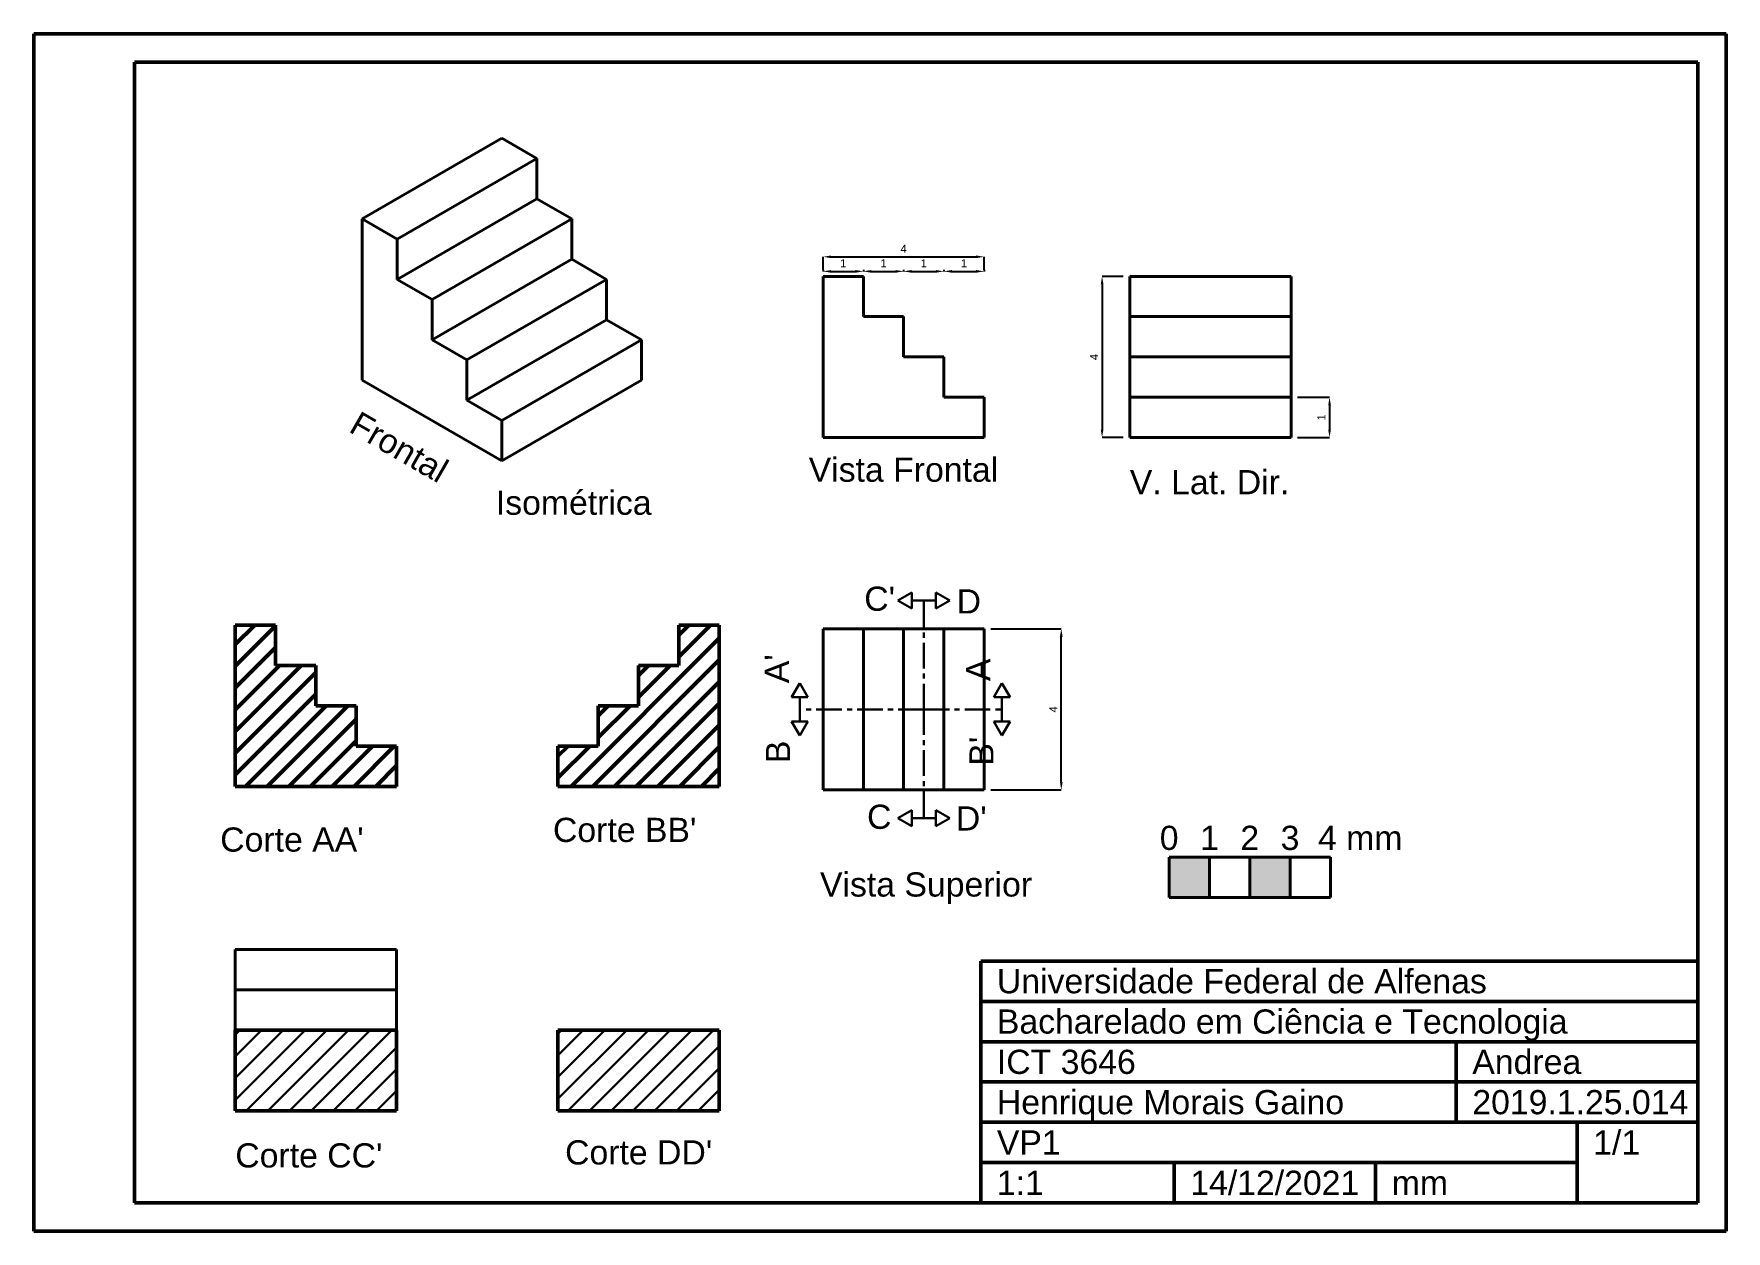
# Model space of a CAD drawing. Header units: centimetres. Extents: x 234 to 548, y 19 to 282.
# Drawn here: x 233.8 to 275.8, y 18.62 to 48.32 of the extents above; entities that cross this region are included whole.
import ezdxf
from ezdxf.enums import TextEntityAlignment as Align

# ---------------------------------------------------------------- set-up
doc = ezdxf.new("R2010")
doc.units = ezdxf.units.CM
doc.linetypes.add('CENTER', pattern=[50.8, 31.75, -6.35, 6.35, -6.35])
doc.layers.get('0').update_dxf_attribs({"lineweight": 50})
for name, color, linetype, lineweight in [('ARESTA', 6, 'Continuous', 40), ('ARESTA CORTE', 7, 'CENTER', 50), ('COTAS', 1, 'Continuous', 15), ('EIXOS', 5, 'CENTER', 30), ('TEXTO', 4, 'Continuous', 30)]:
    doc.layers.add(name, color=color, linetype=linetype, lineweight=lineweight)
doc.styles.get("Standard").update_dxf_attribs({"font": 'arial.ttf'})
doc.styles.add('style1', font='arial.ttf', dxfattribs={"height": 0.6})
doc.styles.add('style1-5 cota', font='arial.ttf', dxfattribs={"height": 1})
doc.dimstyles.new('Copy of cota 1-5', dxfattribs={"dimtxt": 0.2, "dimasz": 0.2, "dimexe": 0, "dimexo": 0.1625, "dimgap": 0.1, "dimtad": 1, "dimtxsty": 'Standard', "dimcen": 0.09, "dimclrd": 256, "dimclre": 256, "dimclrt": 256, "dimadec": 0, "dimazin": 0, "dimtfac": 1, "dimtmove": 0, "dimatfit": 3, "dimfxl": 1, "dimarcsym": 0})
pattern_1 = [(45, (0, 17.9782), (-0.2694077, 0.2694077), [])]

# ---------------------------------------------------------------- blocks, each defined once
blk = doc.blocks.new('*D12')
at = {"layer": 'COTAS', "lineweight": -2, "transparency": 16777216}
for p, q in [((260.835, 42.3), (260.309, 42.3)), ((260.309, 42.1), (260.309, 38.5)), ((260.835, 38.3), (260.309, 38.3))]:
    blk.add_line(p, q, dxfattribs=at)
at = {"layer": 'COTAS', "transparency": 16777216}
for points in [[(260.276, 42.1), (260.343, 42.1), (260.309, 42.3)], [(260.276, 38.5), (260.343, 38.5), (260.309, 38.3)]]:
    blk.add_solid(points, dxfattribs=at)
at = {"layer": 'Defpoints', "color": 0, "transparency": 16777216}
for p in [(260.998, 42.3), (260.309, 38.3), (260.998, 38.3)]:
    blk.add_point(p, dxfattribs=at)
at = {"layer": 'COTAS', "transparency": 16777216, "insert": (260.109, 40.3), "char_height": 0.2, "attachment_point": 5, "rotation": 90}
blk.add_mtext('4', dxfattribs=at)
blk = doc.blocks.new('*D13')
at = {"layer": 'COTAS', "lineweight": -2, "transparency": 16777216}
for p, q in [((265.16, 39.3), (265.954, 39.3)), ((265.954, 39.1), (265.954, 38.5)), ((265.16, 38.3), (265.954, 38.3))]:
    blk.add_line(p, q, dxfattribs=at)
at = {"layer": 'COTAS', "transparency": 16777216}
for points in [[(265.921, 39.1), (265.988, 39.1), (265.954, 39.3)], [(265.921, 38.5), (265.988, 38.5), (265.954, 38.3)]]:
    blk.add_solid(points, dxfattribs=at)
at = {"layer": 'Defpoints', "color": 0, "transparency": 16777216}
for p in [(264.998, 39.3), (264.998, 38.3), (265.954, 38.3)]:
    blk.add_point(p, dxfattribs=at)
at = {"layer": 'COTAS', "transparency": 16777216, "insert": (265.754, 38.8), "char_height": 0.2, "attachment_point": 5, "rotation": 90}
blk.add_mtext('1', dxfattribs=at)
blk = doc.blocks.new('*D14')
at = {"layer": 'COTAS', "lineweight": -2, "transparency": 16777216}
for p, q in [((257.547, 33.559), (259.296, 33.559)), ((259.296, 29.759), (259.296, 33.359)), ((257.547, 29.559), (259.296, 29.559))]:
    blk.add_line(p, q, dxfattribs=at)
at = {"layer": 'COTAS', "transparency": 16777216}
for points in [[(259.263, 33.359), (259.33, 33.359), (259.296, 33.559)], [(259.263, 29.759), (259.33, 29.759), (259.296, 29.559)]]:
    blk.add_solid(points, dxfattribs=at)
at = {"layer": 'Defpoints', "color": 0, "transparency": 16777216}
for p in [(257.384, 33.559), (259.296, 33.559), (257.384, 29.559)]:
    blk.add_point(p, dxfattribs=at)
at = {"layer": 'COTAS', "transparency": 16777216, "insert": (259.096, 31.559), "char_height": 0.2, "attachment_point": 5, "rotation": 90}
blk.add_mtext('4', dxfattribs=at)
blk = doc.blocks.new('*D36')
at = {"layer": 'COTAS', "lineweight": -2, "transparency": 16777216}
for p, q in [((253.384, 42.462), (253.384, 42.785)), ((253.584, 42.785), (257.184, 42.785)), ((257.384, 42.462), (257.384, 42.785))]:
    blk.add_line(p, q, dxfattribs=at)
at = {"layer": 'COTAS', "transparency": 16777216}
for points in [[(253.584, 42.818), (253.584, 42.752), (253.384, 42.785)], [(257.184, 42.818), (257.184, 42.752), (257.384, 42.785)]]:
    blk.add_solid(points, dxfattribs=at)
at = {"layer": 'Defpoints', "color": 0, "transparency": 16777216}
for p in [(257.384, 42.785), (253.384, 42.3), (257.384, 42.3)]:
    blk.add_point(p, dxfattribs=at)
at = {"layer": 'COTAS', "transparency": 16777216, "insert": (255.384, 42.985), "char_height": 0.2, "attachment_point": 5}
blk.add_mtext('4', dxfattribs=at)
blk = doc.blocks.new('*D37')
at = {"layer": 'COTAS', "lineweight": -2, "transparency": 16777216}
for p, q in [((253.384, 42.462), (253.384, 42.424)), ((253.584, 42.424), (254.184, 42.424)), ((254.384, 42.462), (254.384, 42.424))]:
    blk.add_line(p, q, dxfattribs=at)
at = {"layer": 'COTAS', "transparency": 16777216}
for points in [[(253.584, 42.457), (253.584, 42.39), (253.384, 42.424)], [(254.184, 42.457), (254.184, 42.39), (254.384, 42.424)]]:
    blk.add_solid(points, dxfattribs=at)
at = {"layer": 'Defpoints', "color": 0, "transparency": 16777216}
for p in [(254.384, 42.424), (253.384, 42.3), (254.384, 42.3)]:
    blk.add_point(p, dxfattribs=at)
at = {"layer": 'COTAS', "transparency": 16777216, "insert": (253.884, 42.624), "char_height": 0.2, "attachment_point": 5}
blk.add_mtext('1', dxfattribs=at)
blk = doc.blocks.new('*D38')
at = {"layer": 'COTAS', "lineweight": -2, "transparency": 16777216}
for p, q in [((254.384, 42.462), (254.384, 42.424)), ((254.584, 42.424), (255.184, 42.424)), ((255.384, 42.462), (255.384, 42.424))]:
    blk.add_line(p, q, dxfattribs=at)
at = {"layer": 'COTAS', "transparency": 16777216}
for points in [[(254.584, 42.457), (254.584, 42.39), (254.384, 42.424)], [(255.184, 42.457), (255.184, 42.39), (255.384, 42.424)]]:
    blk.add_solid(points, dxfattribs=at)
at = {"layer": 'Defpoints', "color": 0, "transparency": 16777216}
for p in [(255.384, 42.424), (254.384, 42.3), (255.384, 42.3)]:
    blk.add_point(p, dxfattribs=at)
at = {"layer": 'COTAS', "transparency": 16777216, "insert": (254.884, 42.624), "char_height": 0.2, "attachment_point": 5}
blk.add_mtext('1', dxfattribs=at)
blk = doc.blocks.new('*D39')
at = {"layer": 'COTAS', "lineweight": -2, "transparency": 16777216}
for p, q in [((255.384, 42.462), (255.384, 42.424)), ((255.584, 42.424), (256.184, 42.424)), ((256.384, 42.462), (256.384, 42.424))]:
    blk.add_line(p, q, dxfattribs=at)
at = {"layer": 'COTAS', "transparency": 16777216}
for points in [[(255.584, 42.457), (255.584, 42.39), (255.384, 42.424)], [(256.184, 42.457), (256.184, 42.39), (256.384, 42.424)]]:
    blk.add_solid(points, dxfattribs=at)
at = {"layer": 'Defpoints', "color": 0, "transparency": 16777216}
for p in [(256.384, 42.424), (255.384, 42.3), (256.384, 42.3)]:
    blk.add_point(p, dxfattribs=at)
at = {"layer": 'COTAS', "transparency": 16777216, "insert": (255.884, 42.624), "char_height": 0.2, "attachment_point": 5}
blk.add_mtext('1', dxfattribs=at)
blk = doc.blocks.new('*D40')
at = {"layer": 'COTAS', "lineweight": -2, "transparency": 16777216}
for p, q in [((256.384, 42.462), (256.384, 42.424)), ((256.584, 42.424), (257.184, 42.424)), ((257.384, 42.462), (257.384, 42.424))]:
    blk.add_line(p, q, dxfattribs=at)
at = {"layer": 'COTAS', "transparency": 16777216}
for points in [[(256.584, 42.457), (256.584, 42.39), (256.384, 42.424)], [(257.184, 42.457), (257.184, 42.39), (257.384, 42.424)]]:
    blk.add_solid(points, dxfattribs=at)
at = {"layer": 'Defpoints', "color": 0, "transparency": 16777216}
for p in [(257.384, 42.424), (256.384, 42.3), (257.384, 42.3)]:
    blk.add_point(p, dxfattribs=at)
at = {"layer": 'COTAS', "transparency": 16777216, "insert": (256.884, 42.624), "char_height": 0.2, "attachment_point": 5}
blk.add_mtext('1', dxfattribs=at)

msp = doc.modelspace()

# ---------------------------------------------------------------- hatches: boundary and pattern name
at = {"layer": 'ARESTA'}
h = msp.add_hatch(color=256, dxfattribs=at)
h.dxf.hatch_style = 1
h.paths.add_polyline_path([(261.974, 27.891), (261.974, 26.891), (262.974, 26.891), (262.974, 27.891)])
h.paths.add_polyline_path([(264.974, 27.891), (263.974, 27.891), (263.974, 26.891), (264.974, 26.891)])
at = {"layer": 'ARESTA CORTE', "transparency": 33554687}
h = msp.add_hatch(dxfattribs=at)
h.set_pattern_fill('ANSI31', color=3, scale=0.12)
h.set_pattern_definition(pattern_1)
h.paths.add_polyline_path([(238.797, 29.648), (242.797, 29.648), (242.797, 30.648), (241.797, 30.648), (241.797, 31.648), (240.797, 31.648), (240.797, 32.648), (239.797, 32.648), (239.797, 33.648), (238.797, 33.648)])
h = msp.add_hatch(dxfattribs=at)
h.set_pattern_fill('ANSI31', color=3, scale=0.12)
h.set_pattern_definition(pattern_1)
h.paths.add_polyline_path([(250.806, 33.648), (249.806, 33.648), (249.806, 32.648), (248.806, 32.648), (248.806, 31.648), (247.806, 31.648), (247.806, 30.648), (246.806, 30.648), (246.806, 29.648), (250.806, 29.648)])
at = {"layer": 'EIXOS', "transparency": 33554687}
h = msp.add_hatch(dxfattribs=at)
h.set_pattern_fill('ANSI31', color=3, scale=0.12)
h.set_pattern_definition([(45, (-17.21522, 9.9392), (-0.2694077, 0.2694077), [])])
h.paths.add_polyline_path([(242.797, 23.599), (238.797, 23.599), (238.797, 21.599), (242.797, 21.599)])
h = msp.add_hatch(dxfattribs=at)
h.set_pattern_fill('ANSI31', color=3, scale=0.12)
h.set_pattern_definition([(45, (-16.23748, 9.9392), (-0.2694077, 0.2694077), [])])
h.paths.add_polyline_path([(250.806, 21.599), (250.806, 23.599), (246.806, 23.599), (246.806, 21.599)])

# ---------------------------------------------------------------- linework, layer by layer
for p, q in [((233.798, 18.615), (233.798, 48.315)), ((233.798, 48.315), (275.798, 48.315)), ((275.798, 48.315), (275.798, 18.615)), ((236.298, 19.315), (236.298, 47.615)), ((236.298, 47.615), (275.098, 47.615)), ((275.098, 47.615), (275.098, 19.315)), ((257.298, 19.315), (257.298, 25.315)), ((257.298, 25.315), (275.098, 25.315)), ((275.098, 25.315), (275.098, 19.315)), ((257.298, 24.315), (275.098, 24.315)), ((257.298, 23.315), (275.098, 23.315)), ((269.098, 23.315), (269.098, 21.315)), ((257.298, 22.315), (275.098, 22.315)), ((257.298, 21.315), (275.098, 21.315)), ((272.098, 21.315), (272.098, 19.315)), ((257.298, 20.315), (272.098, 20.315)), ((262.098, 20.315), (262.098, 19.315)), ((267.098, 20.315), (267.098, 19.315)), ((275.098, 19.315), (236.298, 19.315)), ((275.098, 19.315), (257.298, 19.315)), ((257.298, 19.315), (275.098, 19.315)), ((275.798, 18.615), (233.798, 18.615))]:
    msp.add_line(p, q)
at = {"layer": 'ARESTA'}
for p, q in [((241.949, 43.725), (245.414, 45.725)), ((246.28, 45.225), (245.414, 45.725)), ((242.815, 43.225), (246.28, 45.225)), ((246.28, 44.225), (246.28, 45.225)), ((242.815, 42.225), (246.28, 44.225)), ((247.146, 43.725), (246.28, 44.225)), ((241.949, 39.725), (241.949, 43.725)), ((242.815, 43.225), (241.949, 43.725)), ((243.681, 41.725), (247.146, 43.725)), ((247.146, 42.725), (247.146, 43.725)), ((242.815, 42.225), (242.815, 43.225)), ((243.681, 40.725), (247.146, 42.725)), ((248.012, 42.225), (247.146, 42.725)), ((243.681, 41.725), (242.815, 42.225)), ((244.547, 40.225), (248.012, 42.225)), ((248.012, 41.225), (248.012, 42.225)), ((253.384, 42.3), (253.384, 38.3)), ((254.384, 42.3), (253.384, 42.3)), ((254.384, 41.3), (254.384, 42.3)), ((260.998, 42.3), (264.998, 42.3)), ((260.998, 38.3), (260.998, 42.3)), ((264.998, 42.3), (264.998, 38.3)), ((243.681, 40.725), (243.681, 41.725)), ((244.547, 39.225), (248.012, 41.225)), ((248.878, 40.725), (248.012, 41.225)), ((255.384, 41.3), (254.384, 41.3)), ((255.384, 40.3), (255.384, 41.3)), ((260.998, 41.3), (264.998, 41.3)), ((244.547, 40.225), (243.681, 40.725)), ((245.414, 38.725), (248.878, 40.725)), ((248.878, 39.725), (248.878, 40.725)), ((244.547, 39.225), (244.547, 40.225)), ((256.384, 40.3), (255.384, 40.3)), ((256.384, 39.3), (256.384, 40.3)), ((260.998, 40.3), (264.998, 40.3)), ((241.949, 39.725), (245.414, 37.725)), ((245.414, 37.725), (248.878, 39.725)), ((245.414, 38.725), (244.547, 39.225)), ((257.384, 39.3), (256.384, 39.3)), ((257.384, 38.3), (257.384, 39.3)), ((260.998, 39.3), (264.998, 39.3)), ((245.414, 37.725), (245.414, 38.725)), ((253.384, 38.3), (257.384, 38.3)), ((264.998, 38.3), (260.998, 38.3)), ((253.384, 33.559), (257.384, 33.559)), ((253.384, 29.559), (253.384, 33.559)), ((254.384, 29.559), (254.384, 33.559)), ((255.384, 29.559), (255.384, 33.559)), ((256.384, 29.559), (256.384, 33.559)), ((257.384, 33.559), (257.384, 29.559)), ((257.384, 29.559), (253.384, 29.559)), ((261.974, 27.891), (261.974, 26.891)), ((265.974, 27.891), (261.974, 27.891)), ((262.974, 27.891), (262.974, 26.891)), ((263.974, 27.891), (263.974, 26.891)), ((264.974, 27.891), (264.974, 26.891)), ((265.974, 26.891), (265.974, 27.891)), ((261.974, 26.891), (265.974, 26.891))]:
    msp.add_line(p, q, dxfattribs=at)
at = {"layer": 'ARESTA', "transparency": 33554687}
for p, q in [((238.797, 25.599), (242.797, 25.599)), ((238.797, 25.599), (238.797, 23.599)), ((242.797, 25.599), (242.797, 23.599)), ((238.797, 24.599), (242.797, 24.599))]:
    msp.add_line(p, q, dxfattribs=at)
at = {"layer": 'ARESTA CORTE', "transparency": 33554687}
for p, q in [((238.797, 33.648), (238.797, 29.648)), ((239.797, 33.648), (238.797, 33.648)), ((239.797, 32.648), (239.797, 33.648)), ((249.806, 32.648), (249.806, 33.648)), ((249.806, 33.648), (250.806, 33.648)), ((250.806, 33.648), (250.806, 29.648)), ((240.797, 32.648), (239.797, 32.648)), ((240.797, 31.648), (240.797, 32.648)), ((248.806, 31.648), (248.806, 32.648)), ((248.806, 32.648), (249.806, 32.648)), ((241.797, 31.648), (240.797, 31.648)), ((241.797, 30.648), (241.797, 31.648)), ((247.806, 30.648), (247.806, 31.648)), ((247.806, 31.648), (248.806, 31.648)), ((242.797, 30.648), (241.797, 30.648)), ((242.797, 29.648), (242.797, 30.648)), ((246.806, 29.648), (246.806, 30.648)), ((246.806, 30.648), (247.806, 30.648)), ((238.797, 29.648), (242.797, 29.648)), ((250.806, 29.648), (246.806, 29.648)), ((238.797, 23.599), (242.797, 23.599)), ((238.797, 23.599), (238.797, 21.599)), ((242.797, 21.599), (242.797, 23.599)), ((246.806, 23.599), (250.806, 23.599)), ((246.806, 23.599), (246.806, 21.599)), ((250.806, 23.599), (250.806, 23.599)), ((250.806, 23.599), (250.806, 21.599)), ((242.797, 21.599), (238.797, 21.599)), ((246.806, 21.599), (250.806, 21.599))]:
    msp.add_line(p, q, dxfattribs=at)
at = {"layer": 'EIXOS', "transparency": 33554687}
for p, q in [((255.238, 34.259), (255.584, 34.459)), ((255.584, 34.259), (255.584, 34.459)), ((255.584, 34.259), (255.584, 34.459)), ((256.184, 34.259), (256.184, 34.459)), ((256.184, 34.259), (256.184, 34.459)), ((256.531, 34.259), (256.184, 34.459)), ((255.584, 34.059), (255.238, 34.259)), ((255.884, 34.259), (255.584, 34.259)), ((255.584, 34.059), (255.584, 34.259)), ((255.584, 34.059), (255.584, 34.259)), ((255.884, 34.259), (256.184, 34.259)), ((256.184, 34.059), (256.184, 34.259)), ((256.184, 34.059), (256.184, 34.259)), ((256.184, 34.059), (256.531, 34.259)), ((252.604, 31.859), (252.804, 32.205)), ((252.804, 32.205), (253.004, 31.859)), ((257.625, 31.859), (257.825, 32.205)), ((257.825, 32.205), (258.025, 31.859)), ((252.804, 31.859), (252.604, 31.859)), ((252.804, 31.559), (252.804, 31.859)), ((252.804, 31.859), (253.004, 31.859)), ((252.804, 31.259), (252.804, 31.559)), ((257.825, 31.859), (257.625, 31.859)), ((257.825, 31.559), (257.825, 31.859)), ((257.825, 31.859), (258.025, 31.859)), ((257.825, 31.259), (257.825, 31.559)), ((252.804, 31.259), (252.604, 31.259)), ((252.604, 31.259), (252.804, 30.912)), ((252.804, 31.259), (253.004, 31.259)), ((252.804, 30.912), (253.004, 31.259)), ((257.825, 31.259), (257.625, 31.259)), ((257.625, 31.259), (257.825, 30.912)), ((257.825, 31.259), (258.025, 31.259)), ((257.825, 30.912), (258.025, 31.259)), ((255.238, 28.859), (255.584, 29.059)), ((255.584, 28.859), (255.584, 29.059)), ((256.184, 28.859), (256.184, 29.059)), ((256.531, 28.859), (256.184, 29.059)), ((255.584, 28.659), (255.238, 28.859)), ((255.884, 28.859), (255.584, 28.859)), ((255.584, 28.659), (255.584, 28.859)), ((255.884, 28.859), (256.184, 28.859)), ((256.184, 28.659), (256.184, 28.859)), ((256.184, 28.659), (256.531, 28.859))]:
    msp.add_line(p, q, dxfattribs=at)
at = {"layer": 'EIXOS', "ltscale": 0.02, "transparency": 33554687}
for q in [(255.884, 34.259), (252.804, 31.559), (255.884, 28.859), (257.825, 31.559)]:
    msp.add_line((255.884, 31.559), q, dxfattribs=at)

# ---------------------------------------------------------------- texts
at = {"layer": 'ARESTA', "style": 'style1'}
for s, p in [('0', (261.974, 27.891)), ('1', (262.974, 27.891)), ('2', (263.974, 27.891)), ('3', (264.974, 27.891)), ('4 mm', (266.716, 27.891))]:
    msp.add_text(s, height=0.6, dxfattribs=at).set_placement(p, align=Align.BOTTOM_CENTER)
at = {"layer": 'EIXOS', "transparency": 33554687, "style": 'style1'}
for s, p in [("A'", (252.715, 32.566)), ('A', (257.715, 32.539)), ('B', (252.746, 30.504)), ("B'", (257.794, 30.522))]:
    msp.add_text(s, height=0.6, rotation=90, dxfattribs=at).set_placement(p, align=Align.BOTTOM_CENTER)
at = {"layer": 'EIXOS', "transparency": 33554687, "insert": (254.406, 34.604), "char_height": 0.6, "attachment_point": 1, "style": 'style1'}
msp.add_mtext("C'", dxfattribs=at)
at = {"layer": 'EIXOS', "transparency": 33554687, "char_height": 0.6, "attachment_point": 1, "style": 'style1'}
for s, insert, width in [('D', (256.7, 34.537), 0.84792), ('C', (254.476, 29.194), 3.11525), ("D'", (256.681, 29.153), 0.83277)]:
    msp.add_mtext(s, dxfattribs=dict(at, insert=insert, width=width))
at = {"layer": 'TEXTO', "style": 'style1'}
for s, p in [('Universidade Federal de Alfenas', (257.698, 25.115)), ('Bacharelado em Ciência e Tecnologia', (257.698, 24.115)), ('ICT 3646', (257.698, 23.115)), ('Andrea', (269.498, 23.115)), ('Henrique Morais Gaino', (257.698, 22.115)), ('2019.1.25.014', (269.498, 22.115)), ('VP1', (257.698, 21.115)), ('1/1', (272.498, 21.115)), ('1:1', (257.698, 20.115)), ('14/12/2021', (262.498, 20.115)), ('mm', (267.498, 20.115))]:
    msp.add_text(s, height=0.6, dxfattribs=at).set_placement(p, align=Align.TOP_LEFT)
at = {"layer": 'TEXTO', "insert": (241.885, 38.979), "char_height": 0.6, "width": 1.78103, "attachment_point": 1, "rotation": 330, "style": 'style1-5 cota'}
msp.add_mtext('Frontal', dxfattribs=at)
at = {"layer": 'TEXTO', "char_height": 0.6, "attachment_point": 1, "style": 'style1'}
for s, insert, width in [('Vista Frontal', (253.028, 37.805), 4.91589), ('Isométrica', (245.263, 36.985), 0.36801), ('Vista Superior', (253.308, 27.515), 5.49222)]:
    msp.add_mtext(s, dxfattribs=dict(at, insert=insert, width=width))
at = {"layer": 'TEXTO', "insert": (260.998, 37.495), "char_height": 0.6, "attachment_point": 1, "style": 'style1'}
msp.add_mtext('V. Lat. Dir.', dxfattribs=at)
at = {"layer": 'TEXTO', "transparency": 33554687, "char_height": 0.6, "width": 4.91589, "attachment_point": 1, "style": 'style1'}
for s, insert in [("Corte AA'", (238.423, 28.629)), ("Corte BB'", (246.681, 28.869))]:
    msp.add_mtext(s, dxfattribs=dict(at, insert=insert))
at = {"layer": 'TEXTO', "transparency": 33554687, "char_height": 0.6, "attachment_point": 1, "style": 'style1'}
for s, insert in [("Corte CC'", (238.797, 20.794)), ("Corte DD'", (246.982, 20.869))]:
    msp.add_mtext(s, dxfattribs=dict(at, insert=insert))

# ---------------------------------------------------------------- dimensions: what is measured, and where the dimension line sits
at = {"layer": 'COTAS', "transparency": 33554687}
for base, p1, p2, picture, middle in [((257.384, 42.785), (253.384, 42.3), (257.384, 42.3), '*D36', (255.384, 42.985)), ((254.384, 42.424), (253.384, 42.3), (254.384, 42.3), '*D37', (253.884, 42.624)), ((255.384, 42.424), (254.384, 42.3), (255.384, 42.3), '*D38', (254.884, 42.624)), ((256.384, 42.424), (255.384, 42.3), (256.384, 42.3), '*D39', (255.884, 42.624)), ((257.384, 42.424), (256.384, 42.3), (257.384, 42.3), '*D40', (256.884, 42.624))]:
    dim = msp.add_linear_dim(base=base, p1=p1, p2=p2, dimstyle='Copy of cota 1-5', dxfattribs=at)
    dim.commit()
    dim.dimension.update_dxf_attribs({"geometry": picture, "text_midpoint": middle})
at = {"layer": 'COTAS'}
for base, p1, p2, picture, middle in [((260.309, 38.3), (260.998, 42.3), (260.998, 38.3), '*D12', (260.109, 40.3)), ((265.954, 38.3), (264.998, 39.3), (264.998, 38.3), '*D13', (265.754, 38.8)), ((259.296, 33.559), (257.384, 29.559), (257.384, 33.559), '*D14', (259.096, 31.559))]:
    dim = msp.add_linear_dim(base=base, p1=p1, p2=p2, angle=90, dimstyle='Copy of cota 1-5', dxfattribs=at)
    dim.commit()
    dim.dimension.update_dxf_attribs({"geometry": picture, "text_midpoint": middle})

doc.saveas('drawing.dxf')
